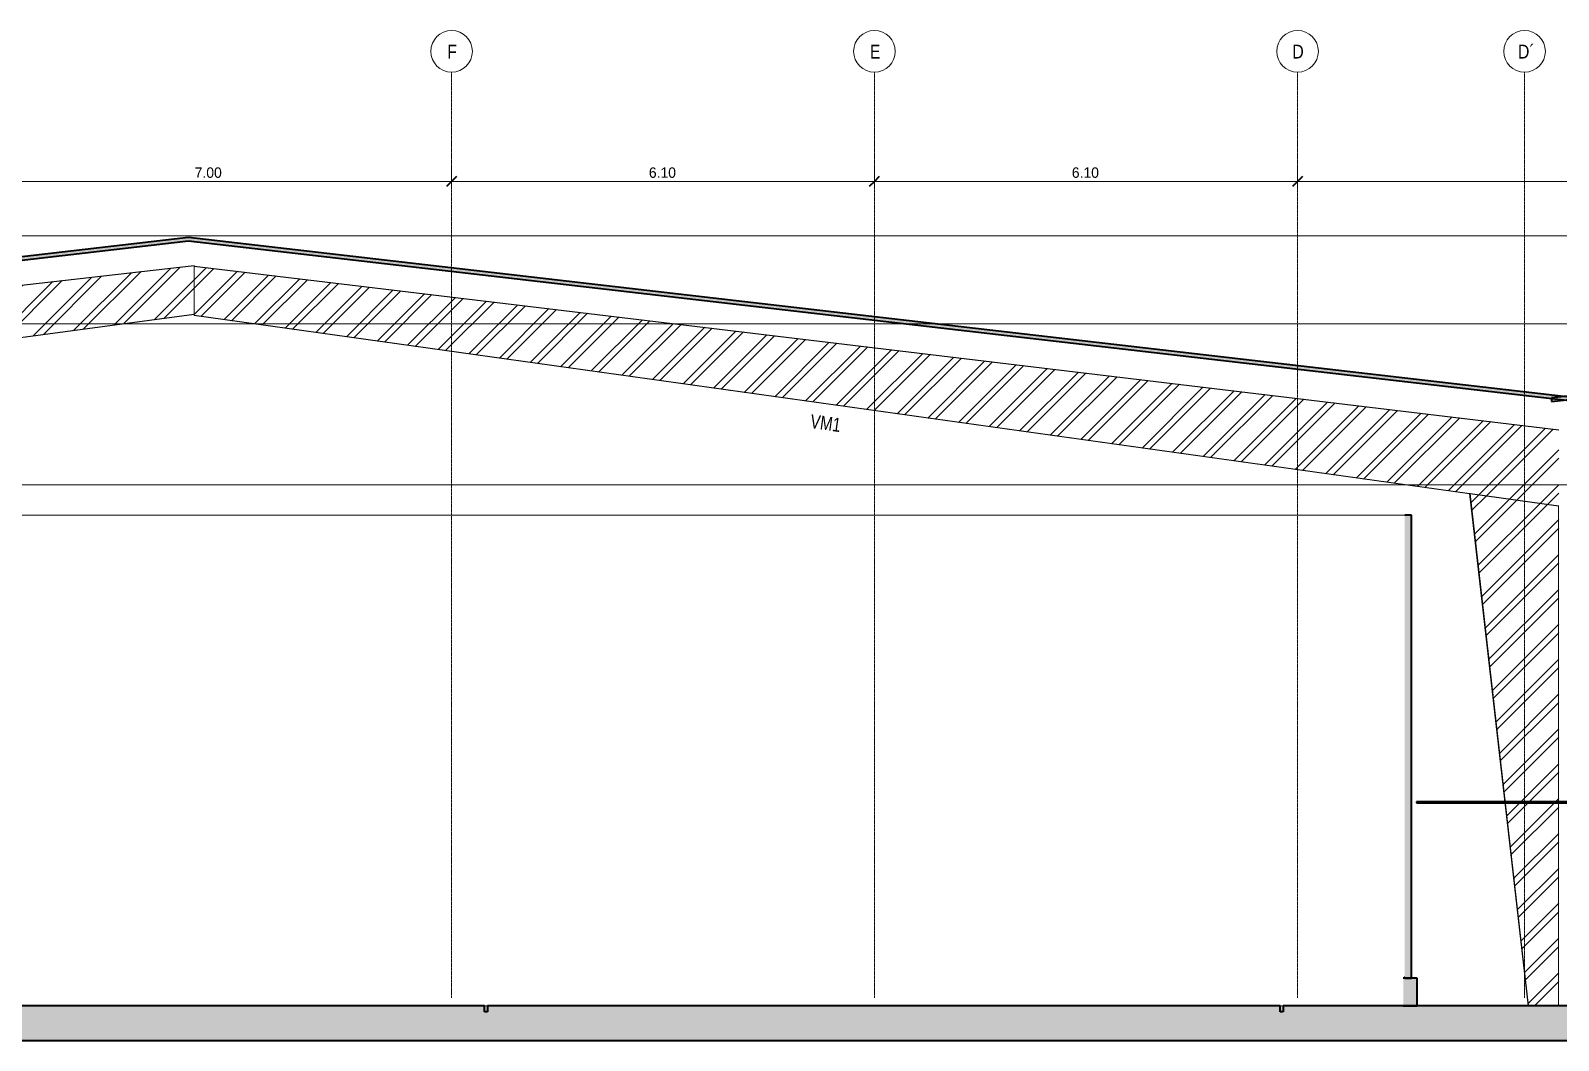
# Model space of a CAD drawing. Header units: centimetres. Extents: x -6751 to 18508, y -134 to 1674.
# Drawn here: x -4375 to -2173, y 44 to 1500 of the extents above; entities that cross this region are included whole.
import ezdxf

# ---------------------------------------------------------------- set-up
doc = ezdxf.new("R2010")
doc.units = ezdxf.units.CM
doc.linetypes.add('Centre', pattern=[3.1750000000000003, 0.6349999999999999, -0.4749999999999999, 1.59, -0.4749999999999999])
doc.linetypes.add('Grid Line', pattern=[2.2224999999999997, 1.27, -0.3174999999999999, 0.3174999999999999, -0.3174999999999999])
for name, color, linetype, lineweight in [('A-ANNO-DIMS', 7, 'Continuous', 9), ('A-ANNO-DIMS-100', 7, 'Continuous', 9), ('A-CLNG', 7, 'Continuous', 9), ('A-FLOR', 7, 'Continuous', 9), ('A-FLOR-LEVL', 7, 'Continuous', 9), ('A-ROOF', 7, 'Continuous', 9), ('A-ROOF-PATT', 7, 'Continuous', 35), ('A-WALL', 7, 'Continuous', 9), ('A-WALL-PATT', 7, 'Continuous', 35), ('I-WALL', 7, 'Continuous', 9), ('S-BEAM', 7, 'Continuous', 9), ('S-BEAM-IDEN', 7, 'Continuous', 18), ('S-COLS', 7, 'Continuous', 9), ('S-GRID', 7, 'Continuous', 9), ('S-GRID-IDEN', 7, 'Continuous', 9)]:
    doc.layers.add(name, color=color, linetype=linetype, lineweight=lineweight)
doc.styles.add('Century Gothic_1', font='GOTHIC.TTF', dxfattribs={"height": 14.99999999999998})
doc.styles.add('Century Gothic_2', font='GOTHIC.TTF', dxfattribs={"width": 0.8, "height": 19.99999999999998})
doc.styles.add('Saira Condensed', font='SairaCondensed-Regular.ttf', dxfattribs={"height": 19.99999999999998})
doc.dimstyles.new('FCA_N_Cotas_E100', dxfattribs={"dimscale": 30.48, "dimtxt": 15.66252404576288, "dimasz": 0.4921259842519685, "dimexe": 0.6561679790026247, "dimexo": 0.6561680218144359, "dimgap": 0.03280839895013123, "dimtad": 1, "dimlfac": 0.01, "dimrnd": 0.01, "dimzin": 0, "dimdsep": 46, "dimtxsty": 'Century Gothic_1', "dimblk1": 'OBLIQUE', "dimblk2": 'OBLIQUE', "dimsah": 1, "dimcen": 0.09, "dimdle": 0.6561679790026247, "dimadec": 3, "dimazin": 2, "dimtfac": 1, "dimtdec": 4, "dimtix": 1, "dimtmove": 0, "dimatfit": 3, "dimfxl": 1, "dimtvp": 1, "dimtolj": 1, "dimtzin": 0, "dimarcsym": 2})
pattern_1 = [(45, (0, 0), (-25.14471713899363, 25.14471713899363), []), (45, (0, 38.1), (-25.14471713899363, 25.14471713899363), [])]

# ---------------------------------------------------------------- blocks, each defined once
blk = doc.blocks.new('PQ_RVR_ARQ-01_ZZ_ZZ_MO_T_A_rvt-1-Elevación Eje 17')
at = {"layer": 'A-FLOR', "true_color": 0xeaeaea}
h = blk.add_hatch(color=254, dxfattribs=at)
h.paths.add_polyline_path([(-335.1907533909056, 386.8588187040261), (-335.2238590725894, 387.8588187040263), (-383.0868757253139, 387.8588187040263), (-383.0868757253139, 386.8588187040261), (-350.6123644944829, 386.8588187040261)])
h.paths.add_polyline_path([(-2171.93546256031, 386.8588187040261), (-1076.949119999659, 386.8588187040261), (-1076.949119999659, 387.8588187040263), (-2171.93546256031, 387.8588187040263), (-2171.93546256031, 387.0166264333645)])
h.paths.add_polyline_path([(-2299.932672483827, 386.8588187040261), (-2249.63711933377, 386.9568633731249), (-2249.740079476959, 387.8588187040263), (-2377.111067224233, 387.8588187040263), (-2377.111067224233, 386.8588187040261), (-2300.524218167553, 386.8588187040261)])
at = {"layer": 'A-ROOF-PATT', "lineweight": 9, "true_color": 0xeaeaea}
for points in [[(-2152.876348560925, 966.1211282790262), (-2152.876348560925, 971.1544872618617), (-4147.358685320415, 1201.930021859343), (-6109.620353959135, 974.5314956027801), (-6109.620353959135, 969.4980336984269), (-4147.358240913394, 1196.896611455512), (-2171.935462560311, 968.3264008658513)], [(-247.8558225600383, 964.0470157157441), (-247.8558225600383, 969.0788167264228), (-1206.171210846731, 1077.333918695729), (-2182.343221089479, 970.5059896760582), (-2182.343221089479, 965.4761384321375), (-1206.179977802545, 1072.303108035104), (-281.8175611554502, 967.8834682235916)]]:
    blk.add_hatch(color=254, dxfattribs=at).paths.add_polyline_path(points)
at = {"layer": 'A-WALL-PATT', "lineweight": 9, "true_color": 0xeaeaea}
for points in [[(-2394.201045586289, 134.0000000000003), (-2384.200977277463, 134.0000000000003), (-2384.200977277463, 801.5449196125187), (-2394.201045586289, 801.5449196125187), (-2394.201045586289, 728.1526937201567)], [(-2376.200943123049, 94.00000000000028), (-2376.200943123049, 134.0000000000003), (-2396.201079740701, 134.0000000000003), (-2396.201079740701, 94.00000000000028)]]:
    blk.add_hatch(color=254, dxfattribs=at).paths.add_polyline_path(points)
at = {"layer": 'A-WALL-PATT', "lineweight": 9, "true_color": 0xe5e5e5}
h = blk.add_hatch(dxfattribs=at)
h.set_pattern_fill('FP_5', color=254, style=0, pattern_type=2)
h.set_pattern_definition([(90, (-2394.168, 0), (-0.11088, 6.789441854472926e-18), [])])
h.paths.add_polyline_path([(-2394.311993408205, 134.0000039291386), (-2394.201069946291, 134.0000039291386), (-2394.311993408205, 137.3359049606327)])
at = {"layer": 'A-CLNG', "color": 254, "lineweight": 18, "true_color": 0xe5e5e5}
for q in [(-5727.488634118396, 801.5449196125174), (-2394.377600814167, 801.5449196125174)]:
    blk.add_line((-2394.268014914476, 801.5449196125174), q, dxfattribs=at)
at = {"layer": 'A-FLOR', "color": 254, "lineweight": 35, "true_color": 0xcccccc}
for p, q in [((-1076.949119999659, 387.8588187040255), (-2377.111067224231, 387.8588187040255)), ((-2377.111067224231, 387.8588187040255), (-2377.111067224231, 386.8588187040255)), ((-2377.111067224231, 386.8588187040255), (-1076.949119999659, 386.8588187040255)), ((-3720.707323036598, 94.00000000000001), (-5586.714069264179, 94.00000000000001)), ((-3720.707323036598, 85.11564299829068), (-3720.707323036598, 94.00000000000001)), ((-2573.486559538869, 94.00000000000001), (-3716.707323036598, 94.00000000000001)), ((-3716.707323036598, 94.00000000000001), (-3716.707323036597, 85.11564299829068)), ((-2573.486559538869, 85.11564299829068), (-2573.486559538869, 94.00000000000001)), ((-701.1614561540955, 94.00000000000001), (-2569.486559538869, 94.00000000000001)), ((-2569.486559538869, 94.00000000000001), (-2569.486559538869, 85.11564299829068)), ((-3716.707323036597, 85.11564299829068), (-3720.707323036598, 85.11564299829068)), ((-2569.486559538869, 85.11564299829068), (-2573.486559538869, 85.11564299829068)), ((-5836.918532931603, 44.00000000000002), (-270.7688892338819, 44.00000000000002))]:
    blk.add_line(p, q, dxfattribs=at)
at = {"layer": 'A-ROOF', "color": 254, "lineweight": 35, "true_color": 0xcccccc}
for p, q in [((-4147.358685320411, 1201.930021859341), (-6109.62035395913, 974.5314956027787)), ((-6109.62035395913, 969.4980336984255), (-4147.358240913391, 1196.896611455511)), ((-2152.876348560923, 971.1544872618605), (-4147.358685320411, 1201.930021859341)), ((-4147.358240913391, 1196.896611455511), (-2152.876348560923, 966.1211282790249)), ((-1206.17121084673, 1077.333918695728), (-2182.343221089478, 970.5059896760569)), ((-2182.343221089478, 965.4761384321364), (-1206.179977802545, 1072.303108035102)), ((-2182.343221089478, 970.5059896760569), (-2182.343221089478, 965.4761384321364))]:
    blk.add_line(p, q, dxfattribs=at)
at = {"layer": 'A-WALL', "color": 254, "lineweight": 35, "true_color": 0xcccccc}
for p, q in [((-2394.20107014824, 134), (-2396.201079740698, 134)), ((-2376.200943123048, 134), (-2394.201069946288, 134)), ((-2376.200943123048, 94.00000000000001), (-2376.200943123048, 134)), ((-2396.201079740698, 94.00000000000001), (-2376.200943123048, 94.00000000000001))]:
    blk.add_line(p, q, dxfattribs=at)
at = {"layer": 'I-WALL', "color": 254, "lineweight": 35, "true_color": 0xcccccc}
for p, q in [((-2384.200977277461, 801.5449196125176), (-2394.201045586286, 801.5449196125176)), ((-2384.200977277461, 134), (-2384.200977277461, 801.5449196125176)), ((-2394.201045586286, 134), (-2384.200977277461, 134))]:
    blk.add_line(p, q, dxfattribs=at)
blk = doc.blocks.new('Grid - 3mm-1819951-Elevación Eje 17')
at = {"layer": 'S-GRID-IDEN', "color": 253, "true_color": 0xaaaaaa}
blk.add_circle((-1330.773171477718, 1470.310288063724), 30, dxfattribs=at)
blk = doc.blocks.new('DIMBLOCK6-Elevación Eje 17')
at = {"layer": 'A-ANNO-DIMS-100'}
for p, q in [((-4468.258722055021, 1282.733423863854), (-4468.258722055021, 1302.733423863854)), ((-3768.258722055021, 1282.733423863854), (-3768.258722055021, 1302.733423863854)), ((-4468.258722055021, 1282.733423863854), (-3768.258722055021, 1282.733423863854)), ((-4468.258722055021, 1282.733423863854), (-4468.258722055021, 1273.340024276748)), ((-3768.258722055021, 1282.733423863854), (-3768.258722055021, 1273.340024276748))]:
    blk.add_line(p, q, dxfattribs=at)
at = {"layer": 'A-ANNO-DIMS-100', "lineweight": 35}
for p, q in [((-4468.258722055021, 1282.733423863854), (-4475.758722055021, 1275.233423863854)), ((-4468.258722055021, 1282.733423863854), (-4460.758722055021, 1290.233423863854)), ((-3768.258722055021, 1282.733423863854), (-3775.758722055021, 1275.233423863854)), ((-3768.258722055021, 1282.733423863854), (-3760.758722055021, 1290.233423863854))]:
    blk.add_line(p, q, dxfattribs=at)
at = {"layer": 'A-ANNO-DIMS-100', "color": 0, "insert": (-4138.644864463792, 1302.959819241282), "char_height": 15, "width": 48.92674178104976, "attachment_point": 1, "line_spacing_factor": 0.9845015114479527, "style": 'Century Gothic_1'}
blk.add_mtext('7.00', dxfattribs=at)
blk = doc.blocks.new('_Oblique')
at = {"color": 0, "linetype": 'ByBlock', "lineweight": -2}
blk.add_line((-0.5, -0.5), (0.5, 0.5), dxfattribs=at)
blk = doc.blocks.new('DIMBLOCK7-Elevación Eje 17')
at = {"layer": 'A-ANNO-DIMS-100'}
for p, q in [((-3768.258722055021, 1282.733423863854), (-3768.258722055021, 1302.733423863854)), ((-3158.662396086223, 1282.733423863854), (-3158.662396086223, 1302.733423863854)), ((-3768.258722055021, 1282.733423863854), (-3158.662396086223, 1282.733423863854)), ((-3768.258722055021, 1282.733423863854), (-3768.258722055021, 1273.340024276748)), ((-3158.662396086223, 1282.733423863854), (-3158.662396086223, 1273.340024276748))]:
    blk.add_line(p, q, dxfattribs=at)
at = {"layer": 'A-ANNO-DIMS-100', "lineweight": 35}
for p, q in [((-3768.258722055021, 1282.733423863854), (-3775.758722055021, 1275.233423863854)), ((-3768.258722055021, 1282.733423863854), (-3760.758722055021, 1290.233423863854)), ((-3158.662396086223, 1282.733423863854), (-3166.162396086223, 1275.233423863854)), ((-3158.662396086223, 1282.733423863854), (-3151.162396086223, 1290.233423863854))]:
    blk.add_line(p, q, dxfattribs=at)
at = {"layer": 'A-ANNO-DIMS-100', "color": 0, "insert": (-3483.846701479393, 1302.959819241282), "char_height": 15, "width": 48.92674178104976, "attachment_point": 1, "line_spacing_factor": 0.9845015114479527, "style": 'Century Gothic_1'}
blk.add_mtext('6.10', dxfattribs=at)
blk = doc.blocks.new('DIMBLOCK8-Elevación Eje 17')
at = {"layer": 'A-ANNO-DIMS-100'}
for p, q in [((-3158.662396086223, 1282.733423863854), (-3158.662396086223, 1302.733423863854)), ((-2548.662396086223, 1282.733423863854), (-2548.662396086223, 1302.733423863854)), ((-3158.662396086223, 1282.733423863854), (-2548.662396086223, 1282.733423863854)), ((-3158.662396086223, 1282.733423863854), (-3158.662396086223, 1273.340024276748)), ((-2548.662396086223, 1282.733423863854), (-2548.662396086223, 1273.340024276748))]:
    blk.add_line(p, q, dxfattribs=at)
at = {"layer": 'A-ANNO-DIMS-100', "lineweight": 35}
for p, q in [((-3158.662396086223, 1282.733423863854), (-3166.162396086223, 1275.233423863854)), ((-3158.662396086223, 1282.733423863854), (-3151.162396086223, 1290.233423863854)), ((-2548.662396086223, 1282.733423863854), (-2556.162396086223, 1275.233423863854)), ((-2548.662396086223, 1282.733423863854), (-2541.162396086223, 1290.233423863854))]:
    blk.add_line(p, q, dxfattribs=at)
at = {"layer": 'A-ANNO-DIMS-100', "color": 0, "insert": (-2874.048538494994, 1302.959819241282), "char_height": 15, "width": 48.92674178104976, "attachment_point": 1, "line_spacing_factor": 0.9845015114479527, "style": 'Century Gothic_1'}
blk.add_mtext('6.10', dxfattribs=at)
blk = doc.blocks.new('DIMBLOCK9-Elevación Eje 17')
at = {"layer": 'A-ANNO-DIMS-100'}
for p, q in [((-2548.662396086223, 1282.733423863854), (-2548.662396086223, 1302.733423863854)), ((-1330.773171477719, 1282.733423863854), (-1330.773171477719, 1302.733423863854)), ((-2548.662396086223, 1282.733423863854), (-1330.773171477719, 1282.733423863854)), ((-2548.662396086223, 1282.733423863854), (-2548.662396086223, 1273.340024276748)), ((-1330.773171477719, 1282.733423863854), (-1330.773171477719, 1273.340024276748))]:
    blk.add_line(p, q, dxfattribs=at)
at = {"layer": 'A-ANNO-DIMS-100', "lineweight": 35}
for p, q in [((-2548.662396086223, 1282.733423863854), (-2556.162396086223, 1275.233423863854)), ((-2548.662396086223, 1282.733423863854), (-2541.162396086223, 1290.233423863854)), ((-1330.773171477719, 1282.733423863854), (-1338.273171477719, 1275.233423863854)), ((-1330.773171477719, 1282.733423863854), (-1323.273171477719, 1290.233423863854))]:
    blk.add_line(p, q, dxfattribs=at)
at = {"layer": 'A-ANNO-DIMS-100', "color": 0, "insert": (-1965.946296271304, 1302.959819241282), "char_height": 15, "width": 62.94842997439939, "attachment_point": 1, "line_spacing_factor": 0.9845015114479527, "style": 'Century Gothic_1'}
blk.add_mtext('12.18', dxfattribs=at)

msp = doc.modelspace()

# ---------------------------------------------------------------- hatches: boundary and pattern name
at = {"layer": 'A-FLOR', "true_color": 0x9a9a9a}
msp.add_hatch(color=253, dxfattribs=at).paths.add_polyline_path([(-281.8175611554485, 43.99999999999996), (-249.9827430311077, 43.99999999999996), (-249.9827430311077, 94.00000000000028), (-5883.732022597836, 94.00000000000028), (-5883.732022597836, 43.99999999999996), (-300.0227464477085, 43.99999999999996)])
at = {"layer": 'S-BEAM', "true_color": 0xc0c0c0}
h = msp.add_hatch(dxfattribs=at)
h.set_pattern_fill('FP_6', color=9, style=0, pattern_type=2)
h.set_pattern_definition(pattern_1)
h.paths.add_polyline_path([(-6073.059580787106, 940.9958729762485), (-4139.375294799802, 1160.864150522149), (-4139.375294799802, 1161.44988277084), (-6073.059580787106, 941.5816052249403)])
h = msp.add_hatch(dxfattribs=at)
h.set_pattern_fill('FP_6', color=9, style=0, pattern_type=2)
h.set_pattern_definition(pattern_1)
h.paths.add_polyline_path([(-6073.059580787106, 835.0145925121132), (-5999.129847382781, 845.1027828485815), (-5977.12043988153, 845.1027828485815), (-4139.375294799802, 1091.378702564072), (-4139.375294799804, 1160.864150522149), (-6073.059580787106, 940.9958729762483), (-6073.059580787106, 845.1027828485817)])
h = msp.add_hatch(dxfattribs=at)
h.set_pattern_fill('FP_3', color=9, style=0, pattern_type=2)
h.set_pattern_definition(pattern_1)
h.paths.add_polyline_path([(-2171.935462560311, 924.0493656056329), (-2171.935462560311, 924.6355263197337), (-4139.375294799802, 1160.686101925691), (-4139.375294799802, 1160.09994121159), (-2412.994529332223, 952.9712825731136)])
h = msp.add_hatch(dxfattribs=at)
h.set_pattern_fill('FP_6', color=9, style=0, pattern_type=2)
h.set_pattern_definition(pattern_1)
h.paths.add_polyline_path([(-2171.935462560312, 814.7500524333095), (-2171.935462560311, 924.0493656056329), (-4139.375294799802, 1160.09994121159), (-4139.375294799802, 1089.999890166182), (-2172.517561154973, 814.8314895075721)])
h = msp.add_hatch(dxfattribs=at)
h.set_pattern_fill('FP_3', color=9, style=0, pattern_type=2)
h.set_pattern_definition(pattern_1)
h.paths.add_polyline_path([(-6073.059580787106, 831.6586924274757), (-4139.375294799802, 1090.79140037961), (-4139.375294799802, 1091.37870256407), (-6073.059580787106, 832.2459946119384)])
h = msp.add_hatch(dxfattribs=at)
h.set_pattern_fill('FP_3', color=9, style=0, pattern_type=2)
h.set_pattern_definition(pattern_1)
h.paths.add_polyline_path([(-2172.517561154972, 814.2437218911007), (-2172.517561154972, 814.8314895075702), (-2299.932672483827, 832.6571877288283), (-2299.864488636692, 832.0598810186835), (-2215.613363965649, 820.2729343408171)])
h.paths.add_polyline_path([(-2300.456034320418, 832.1426397647396), (-2300.524218167553, 832.7399464748844), (-4139.375294799802, 1089.999890166183), (-4139.375294799802, 1089.412122549711), (-2300.524218167553, 832.1521788584147)])
at = {"layer": 'S-COLS', "true_color": 0xc0c0c0}
h = msp.add_hatch(dxfattribs=at)
h.set_pattern_fill('FP_6', color=9, style=0, pattern_type=2)
h.set_pattern_definition(pattern_1)
h.paths.add_polyline_path([(-2216.19546256031, 93.9999999999873), (-2215.613363965649, 93.9999999999873), (-2299.932672483827, 832.65718772883), (-2300.524218167553, 832.7399464748861), (-2288.58535805951, 728.1526937201567)])
h = msp.add_hatch(dxfattribs=at)
h.set_pattern_fill('FP_6', color=9, style=0, pattern_type=2)
h.set_pattern_definition(pattern_1)
h.paths.add_polyline_path([(-2215.61336396565, 93.9999999999873), (-2172.517561154973, 93.9999999999873), (-2172.517561154976, 814.2437218911014), (-2299.864488636692, 832.0598810186833), (-2288.00325946485, 728.1526937201567)])
h = msp.add_hatch(dxfattribs=at)
h.set_pattern_fill('FP_6', color=9, style=0, pattern_type=2)
h.set_pattern_definition(pattern_1)
h.paths.add_polyline_path([(-2172.517561154971, 93.9999999999873), (-2171.93546256031, 93.9999999999873), (-2171.935462560313, 814.7500524333097), (-2172.517561154972, 814.8314895075723), (-2172.517561154972, 728.1526937201567)])

# ---------------------------------------------------------------- linework, layer by layer
at = {"layer": 'A-FLOR', "color": 8, "true_color": 0x808080}
for p, q in [((-2216.19546256031, 94.00000000000001), (-5883.732022597829, 94.00000000000001)), ((-5836.918532931603, 44.00000000000001), (-249.9827430311086, 44.00000000000002))]:
    msp.add_line(p, q, dxfattribs=at)
at = {"layer": 'A-FLOR-LEVL', "color": 253, "linetype": 'Centre', "true_color": 0xaaaaaa}
for p, q in [((-6510.744316563642, 1204.505043905773), (147.8956663173272, 1204.505043905773)), ((-6510.744316563642, 1077.507959054845), (147.8956663173272, 1077.507959054845)), ((147.8956663173272, 845.1027828485936), (-6510.744316563642, 845.1027828485936)), ((-6510.744316563642, 93.9999999999546), (147.8956663173272, 94.00000000000104))]:
    msp.add_line(p, q, dxfattribs=at)
at = {"layer": 'S-BEAM'}
for p, q in [((-6073.0595807871, 941.5816052249389), (-4139.375294799798, 1161.449882770839)), ((-6073.0595807871, 940.9958729762471), (-4139.375294799798, 1160.864150522147)), ((-4139.375294799798, 1160.864150522147), (-4139.375294799798, 1161.449882770839)), ((-4139.375294799798, 1160.686101925689), (-4139.375294799798, 1160.864150522147)), ((-4139.375294799798, 1160.099941211589), (-4139.375294799798, 1160.686101925689)), ((-4139.375294799798, 1160.686101925689), (-2171.93546256031, 924.6355263197327)), ((-4139.375294799798, 1091.378702564071), (-4139.375294799798, 1160.099941211589)), ((-4139.375294799798, 1091.378702564069), (-4139.375294799798, 1160.099941211589)), ((-4139.375294799798, 1160.099941211589), (-2171.935462560309, 924.0493656056318)), ((-6073.0595807871, 832.2459946119372), (-4139.375294799798, 1091.378702564071)), ((-6073.0595807871, 831.6586924274746), (-4139.375294799798, 1090.791400379608)), ((-4139.375294799798, 1090.791400379608), (-4139.375294799798, 1091.378702564071)), ((-4139.375294799798, 1089.999890166181), (-4139.375294799798, 1090.791400379608)), ((-4139.375294799798, 1089.41212254971), (-4139.375294799798, 1089.999890166181)), ((-4139.375294799798, 1089.999890166181), (-2300.52421816755, 832.7399464748851)), ((-4139.375294799798, 1089.41212254971), (-2300.456034320416, 832.1426397647384)), ((-2299.932672483826, 832.657187728829), (-2172.51756115497, 814.8314895075711)), ((-2299.864488636691, 832.0598810186824), (-2172.51756115497, 814.2437218910995))]:
    msp.add_line(p, q, dxfattribs=at)
at = {"layer": 'S-COLS'}
for p, q in [((-2300.524218167551, 832.739946474885), (-2216.195462560308, 93.99999999998697)), ((-2299.932672483824, 832.6571877288287), (-2300.524218167551, 832.7399464748851)), ((-2299.932672483824, 832.6571877288287), (-2215.613363965647, 93.99999999998697)), ((-2172.517561154972, 814.8314895075713), (-2172.517561154971, 93.99999999998697)), ((-2171.93546256031, 814.7500524333086), (-2172.517561154972, 814.8314895075713)), ((-2215.613363965647, 93.99999999998697), (-2216.195462560309, 93.99999999998697)), ((-2172.517561154972, 93.99999999998698), (-2215.613363965648, 93.99999999998698))]:
    msp.add_line(p, q, dxfattribs=at)
at = {"layer": 'S-GRID', "color": 253, "linetype": 'Grid Line', "true_color": 0xaaaaaa}
for p, q in [((-3768.258722055021, 105.2940122527578), (-3768.258722055021, 1440.310288063725)), ((-3158.662396086223, 105.2940122527578), (-3158.662396086223, 1440.310288063725)), ((-2548.662396086223, 105.2940122527578), (-2548.662396086223, 1440.310288063725)), ((-2221.376145885011, 105.2940122527578), (-2221.376145885011, 1440.310288063725))]:
    msp.add_line(p, q, dxfattribs=at)

# ---------------------------------------------------------------- block references
at = {"lineweight": 5}
msp.add_blockref('PQ_RVR_ARQ-01_ZZ_ZZ_MO_T_A_rvt-1-Elevación Eje 17', (0, 0), dxfattribs=at)
at = {"layer": 'S-GRID-IDEN', "color": 253, "true_color": 0xaaaaaa}
for p in [(-2437.4855505773, 0), (-1827.889224608502, 0), (-1217.889224608503, 0), (-890.6029744072912, 0)]:
    msp.add_blockref('Grid - 3mm-1819951-Elevación Eje 17', p, dxfattribs=at)

# ---------------------------------------------------------------- texts
at = {"layer": 'S-BEAM-IDEN', "lineweight": 9, "insert": (-3249.401406544014, 947.1356770694498), "char_height": 19.99999999999998, "width": 60.28689999999995, "attachment_point": 1, "rotation": 352.0358661564383, "style": 'Century Gothic_2'}
msp.add_mtext('VM1', dxfattribs=at)
at = {"layer": 'S-GRID-IDEN', "color": 253, "true_color": 0xaaaaaa, "char_height": 19.99999999999998, "attachment_point": 1, "style": 'Saira Condensed'}
for s, insert, width in [('F', (-3774.532415194447, 1479.989765791407), 14.43037499999999), ('E', (-3165.23608922565, 1479.989765791407), 15.23206249999998), ('D', (-2556.236089225651, 1479.989765791407), 17.63712499999998), ('D´', (-2230.949839024438, 1479.989765791407), 22.44724999999998)]:
    msp.add_mtext(s, dxfattribs=dict(at, insert=insert, width=width))

# ---------------------------------------------------------------- dimensions: what is measured, and where the dimension line sits
at = {"layer": 'A-ANNO-DIMS'}
for base, p1, p2, override, picture, middle in [((-3768.258722055021, 1282.733423863854), (-4468.258722055021, 1293.340025581652), (-3768.258722055021, 1293.340025581652), {"dimpost": '<>', "dimfxl": 700.0000000000005}, 'DIMBLOCK6-Elevación Eje 17', (-4118.258722055021, 1291.610718279665)), ((-3158.662396086223, 1282.733423863854), (-3768.258722055021, 1293.340025581652), (-3158.662396086223, 1293.340025581652), {"dimpost": '<>', "dimfxl": 609.5963259687978}, 'DIMBLOCK7-Elevación Eje 17', (-3463.460559070622, 1291.610718279665)), ((-2548.662396086223, 1282.733423863854), (-3158.662396086223, 1293.340025581652), (-2548.662396086223, 1293.340025581652), {"dimpost": '<>', "dimfxl": 610}, 'DIMBLOCK8-Elevación Eje 17', (-2853.662396086223, 1291.610718279665)), ((-1330.773171477719, 1282.733423863854), (-2548.662396086223, 1293.340025581652), (-1330.773171477719, 1293.340025581652), {"dimpost": '<>', "dimfxl": 1217.889224608504}, 'DIMBLOCK9-Elevación Eje 17', (-1939.717783781971, 1291.610718279665))]:
    dim = msp.add_linear_dim(base=base, p1=p1, p2=p2, dimstyle='FCA_N_Cotas_E100', override=override, dxfattribs=at)
    dim.commit()
    dim.dimension.update_dxf_attribs({"geometry": picture, "text_midpoint": middle})

doc.saveas('drawing.dxf')
